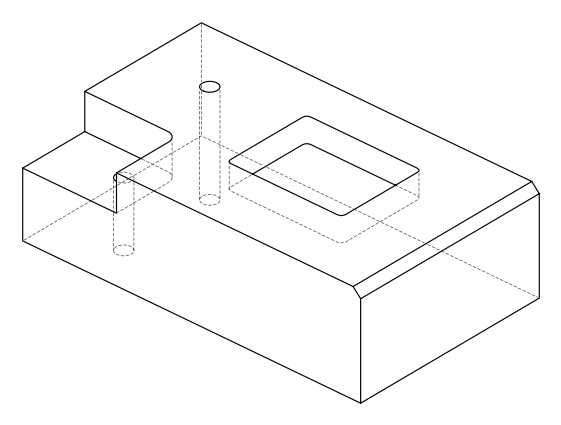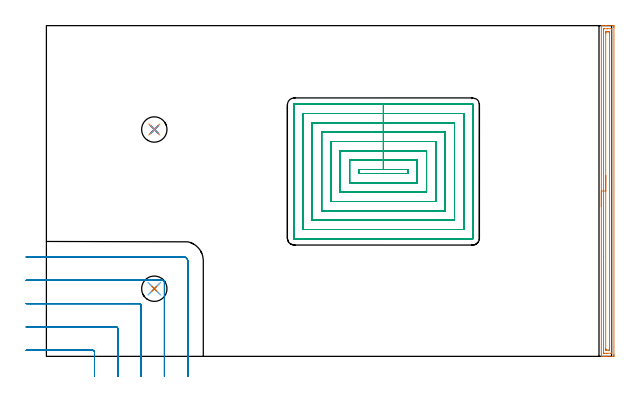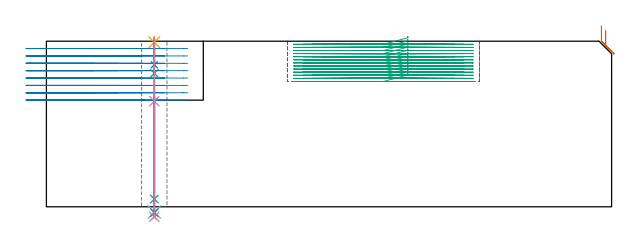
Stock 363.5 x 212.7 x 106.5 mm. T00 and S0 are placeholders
(PLAN: 10 operations, 8 tool changes, 69.1 min)
(1 AREA_MILL | FG_CHAMFER_SURFACE | UGT0205_001 | 5.33 min | 6980 mm3)
(2 MILL_CORNER_NOTCH_RECTANGULAR | CORNER_NOTCH_RECTANGULAR | UGT0201_094 | Follow Part, ap 5, ae 75% | 10.7 min | 281343 mm3)
(3 MILL_RECTANGULAR_POCKET | POCKET_RECTANGULAR_STRAIGHT | NXT0201_009 | Follow Part, ap 2, ae 75% | 51.29 min | 302210 mm3)
(4 SPOT_DRILL | STEP1HOLE | NXT0321_9005460120000 | 0.04 min | 15 mm3)
(5 SPOT_DRILL_1 | STEP1HOLE_1 | NXT0321_9005460120000 | 0.03 min | 23 mm3)
(6 DRILL_THROUGH_HOLE_INTO_CENTER | STEP1HOLE | NXT0301_072 | 0.3 min | 5437 mm3)
(7 DRILL_TO_ENLARGE_THROUGH_HOLE | STEP1HOLE | UGT0301_287 | 0.32 min | 8866 mm3)
(8 DRILL_BLIND_HOLE_INTO_CENTER | STEP1HOLE_1 | NXT0301_072 | 0.07 min | 1069 mm3)
(9 GUN_DRILL_THROUGH_HOLE | STEP1HOLE_1 | UGT0307_007 | 0.54 min | 7231 mm3)
(10 DRILL_TO_ENLARGE_THROUGH_HOLE_1 | STEP1HOLE_1 | UGT0301_287 | 0.46 min | 13857 mm3)
(TOOL UGT0205_001 | Chamfer Mill 20 x 3 x 45 deg. | D20 FL50 Z2)
(TOOL UGT0201_094 | End mill 20 mm | D20 FL38 Z4)
(TOOL NXT0201_009 | ENDMILL 8mm [2P460-0800-NA 1630] | D8 FL26 Z6)
(TOOL NXT0321_9005460120000 | NC Spot Drill, 142deg, 12mm, Carbide, Uncoated | D12 PA142 FL30 Z2)
(TOOL NXT0301_072 | Carbide Drill 10.1mm [860.1-1010-051A1-MM 2214] | D10.1 PA140 FL71 Z2)
(TOOL UGT0301_287 | Twist Drill 16.3 mm | D16.3 PA118 FL125 Z2)
(TOOL UGT0307_007 | Gun Drill 10 mm | D10 PA130 FL24 Z1)
(OP 1 AREA_MILL)
G17 G21 G94 G90
T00 M6
G54
G17 G0 G90 X356.9 Y96.35 S1061 M3
G43 Z116.5 H0
G94 G1 Y96.388 Z115.628 F250.
Y96.502 Z114.764
Y96.691 Z113.912
Y96.953 Z113.08
Y97.287 Z112.274
Y97.69 Z111.5
Y98.158 Z110.764
Y98.69 Z110.072
Y99.279 Z109.429
Y99.922 Z108.84
Y100.614 Z108.308
Y101.35 Z107.84
Y102.124 Z107.437
Y102.93 Z107.103
Y103.762 Z106.841
Y104.614 Z106.652
Y105.478 Z106.538
Y106.35 Z106.5
Y212.542
X356.903 Y212.69 Z106.488
X356.922 Y212.693 Z106.469
X357.26 Y212.7 Z106.139
X357.666 Z105.733
X358.294 Z105.101
X359.493 Z103.904
X360.064 Z103.329
X364.206 Z99.191
X364.492 Y212.697 Z98.905
X364.991 Y212.692 Z98.406
X364.994 Y212.602 Z98.403
X364.999 Y212.096 Z98.401
X365. Y211.584 Z98.4
Y0.985
X364.999 Y0.604 Z98.401
X364.994 Y0.098 Z98.403
X364.992 Y0.008 Z98.406
X364.492 Y0. Z98.905
X360.064 Z103.329
X359.493 Z103.904
X359.179 Z104.217
X358.607 Z104.789
X358.294 Z105.101
X357.26 Z106.14
X356.922 Y0.007 Z106.469
X356.903 Y0.01 Z106.488
X356.9 Y0.158 Z106.5
Y106.35
X358.314 Z105.086
Y210.311
X358.316 Y210.529 Z105.084
X358.318 Y210.637 Z105.082
X358.321 Y210.683 Z105.079
X358.407 Y210.69 Z104.993
X358.795 Y210.698 Z104.605
X360.95 Y210.7 Z102.45
X363.221 Z100.179
X363.458 Y210.698 Z99.942
X363.558 Y210.694 Z99.842
X363.574 Y210.691 Z99.826
X363.579 Y210.679 Z99.821
X363.582 Y210.632 Z99.818
X363.585 Y210.532 Z99.815
X363.586 Y2.389 Z99.814
X363.584 Y2.171 Z99.816
X363.582 Y2.063 Z99.818
X363.579 Y2.017 Z99.821
X363.493 Y2.01 Z99.907
X363.105 Y2.002 Z100.295
X360.45 Y2. Z102.95
X358.679 Z104.721
X358.442 Y2.002 Z104.958
X358.342 Y2.006 Z105.058
X358.326 Y2.01 Z105.074
X358.321 Y2.021 Z105.079
X358.318 Y2.068 Z105.082
X358.315 Y2.168 Z105.085
X358.314 Y64.107 Z105.086
Y106.35
X359.728 Z103.672
X359.729 Y207.634 Z103.671
X359.73 Y207.971 Z103.67
X359.734 Y208.526 Z103.666
X359.735 Y208.686 Z103.665
X359.896 Y208.696 Z103.504
X360.064 Y208.698 Z103.336
X360.778 Y208.7 Z102.622
X361.663 Z101.737
X361.835 Y208.699 Z101.565
X362.008 Y208.697 Z101.392
X362.122 Y208.693 Z101.278
X362.16 Y208.69 Z101.24
X362.165 Y208.677 Z101.235
X362.167 Y208.639 Z101.233
X362.17 Y208.526 Z101.23
X362.171 Y208.188 Z101.229
X362.172 Y207.634 Z101.228
X362.171 Y5.066 Z101.229
X362.17 Y4.729 Z101.23
X362.166 Y4.174 Z101.234
X362.165 Y4.014 Z101.235
X362.004 Y4.004 Z101.396
X361.835 Y4.002 Z101.565
X361.122 Y4. Z102.278
X360.237 Z103.163
X360.064 Y4.001 Z103.336
X359.892 Y4.003 Z103.508
X359.778 Y4.007 Z103.622
X359.74 Y4.01 Z103.66
X359.735 Y4.023 Z103.665
X359.733 Y4.061 Z103.667
X359.73 Y4.174 Z103.67
X359.729 Y4.512 Z103.671
X359.728 Y5.066 Z103.672
Y106.35
Y107.222 Z103.71
Y108.087 Z103.823
Y108.938 Z104.012
Y109.77 Z104.275
Y110.576 Z104.608
Y111.35 Z105.011
Y112.086 Z105.48
Y112.778 Z106.011
Y113.421 Z106.6
Y114.01 Z107.244
Y114.542 Z107.936
Y115.01 Z108.672
Y115.413 Z109.445
Y115.747 Z110.251
Y116.009 Z111.083
Y116.198 Z111.935
Y116.312 Z112.8
Y116.35 Z113.672
G0 Z116.5
M5
M2
(OP 2 MILL_CORNER_NOTCH_RECTANGULAR)
G17 G21 G94 G90
T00 M6
G54
G17 G0 G90 X30.9 Y-13. S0 M3
G43 Z116.5 H0
Z101.762
G94 G1 Y-10. F250.
Y2.906 F500.
G3 X29.906 Y3.9 R1.
G1 X-10.
X-13. F250.
G0 Z116.5
X45.9 Y-13.
Z101.762
G1 Y-10.
Y17.905 F500.
G3 X44.905 Y18.9 R1.
G1 X-10.
X-13. F250.
G0 Z116.5
X60.9 Y-13.
Z101.762
G1 Y-10.
Y32.905 F500.
G3 X59.905 Y33.9 R1.
G1 X-10.
X-13. F250.
G0 Z116.5
X75.9 Y-13.
Z101.762
G1 Y-10.
Y47.905 F500.
G3 X74.905 Y48.9 R1.
G1 X-10.
X-13. F250.
G0 Z116.5
X90.9 Y-13.
Z101.762
G1 Y-10.
Y61.4 F500.
G3 X88.4 Y63.9 R2.5
G1 X-10.
X-13. F250.
G0 Z116.5
X30.9 Y-13.
Z97.025
G1 Y-10.
Y2.906 F500.
G3 X29.906 Y3.9 R1.
G1 X-10.
X-13. F250.
G0 Z116.5
X45.9 Y-13.
Z97.025
G1 Y-10.
Y17.905 F500.
G3 X44.905 Y18.9 R1.
G1 X-10.
X-13. F250.
G0 Z116.5
X60.9 Y-13.
Z97.025
G1 Y-10.
Y32.905 F500.
G3 X59.905 Y33.9 R1.
G1 X-10.
X-13. F250.
G0 Z116.5
X75.9 Y-13.
Z97.025
G1 Y-10.
Y47.904 F500.
G3 X74.904 Y48.9 R1.
G1 X-10.
X-13. F250.
G0 Z116.5
X90.9 Y-13.
Z97.025
G1 Y-10.
Y61.4 F500.
G3 X88.4 Y63.9 R2.5
G1 X-10.
X-13. F250.
G0 Z116.5
X30.9 Y-13.
Z92.287
G1 Y-10.
Y2.906 F500.
G3 X29.906 Y3.9 R1.
G1 X-10.
X-13. F250.
G0 Z116.5
X45.9 Y-13.
Z92.287
G1 Y-10.
Y17.905 F500.
G3 X44.905 Y18.9 R1.
G1 X-10.
X-13. F250.
G0 Z116.5
X60.9 Y-13.
Z92.287
G1 Y-10.
Y32.905 F500.
G3 X59.905 Y33.9 R1.
G1 X-10.
X-13. F250.
G0 Z116.5
X75.9 Y-13.
Z92.287
G1 Y-10.
Y47.904 F500.
G3 X74.904 Y48.9 R1.
G1 X-10.
X-13. F250.
G0 Z116.5
X90.9 Y-13.
Z92.287
G1 Y-10.
Y61.4 F500.
G3 X88.4 Y63.9 R2.5
G1 X-10.
X-13. F250.
G0 Z116.5
X30.9 Y-13.
Z87.55
G1 Y-10.
Y2.906 F500.
G3 X29.906 Y3.9 R1.
G1 X-10.
X-13. F250.
G0 Z116.5
X45.9 Y-13.
Z87.55
G1 Y-10.
Y17.905 F500.
G3 X44.905 Y18.9 R1.
G1 X-10.
X-13. F250.
G0 Z116.5
X60.9 Y-13.
Z87.55
G1 Y-10.
Y32.905 F500.
G3 X59.905 Y33.9 R1.
G1 X-10.
X-13. F250.
G0 Z116.5
X75.9 Y-13.
Z87.55
G1 Y-10.
Y47.904 F500.
G3 X74.904 Y48.9 R1.
G1 X-10.
X-13. F250.
G0 Z116.5
X90.9 Y-13.
Z87.55
G1 Y-10.
Y61.4 F500.
G3 X88.4 Y63.9 R2.5
G1 X-10.
X-13. F250.
G0 Z116.5
X30.9 Y-13.
Z82.812
G1 Y-10.
Y2.906 F500.
G3 X29.906 Y3.9 R1.
G1 X-10.
X-13. F250.
G0 Z116.5
X45.9 Y-13.
Z82.812
G1 Y-10.
Y17.905 F500.
G3 X44.905 Y18.9 R1.
G1 X-10.
X-13. F250.
G0 Z116.5
X60.9 Y-13.
Z82.812
G1 Y-10.
Y32.905 F500.
G3 X59.905 Y33.9 R1.
G1 X-10.
X-13. F250.
G0 Z116.5
X75.9 Y-13.
Z82.812
G1 Y-10.
Y47.904 F500.
G3 X74.904 Y48.9 R1.
G1 X-10.
X-13. F250.
G0 Z116.5
X90.9 Y-13.
Z82.812
G1 Y-10.
Y61.4 F500.
G3 X88.4 Y63.9 R2.5
G1 X-10.
X-13. F250.
G0 Z116.5
X30.9 Y-13.
Z78.075
G1 Y-10.
Y2.906 F500.
G3 X29.906 Y3.9 R1.
G1 X-10.
X-13. F250.
G0 Z116.5
X45.9 Y-13.
Z78.075
G1 Y-10.
Y17.905 F500.
G3 X44.905 Y18.9 R1.
G1 X-10.
X-13. F250.
G0 Z116.5
X60.9 Y-13.
Z78.075
G1 Y-10.
Y32.905 F500.
G3 X59.905 Y33.9 R1.
G1 X-10.
X-13. F250.
G0 Z116.5
X75.9 Y-13.
Z78.075
G1 Y-10.
Y47.904 F500.
G3 X74.904 Y48.9 R1.
G1 X-10.
X-13. F250.
G0 Z116.5
X90.9 Y-13.
Z78.075
G1 Y-10.
Y61.4 F500.
G3 X88.4 Y63.9 R2.5
G1 X-10.
X-13. F250.
G0 Z116.5
X30.9 Y-13.
Z73.337
G1 Y-10.
Y2.906 F500.
G3 X29.906 Y3.9 R1.
G1 X-10.
X-13. F250.
G0 Z116.5
X45.9 Y-13.
Z73.337
G1 Y-10.
Y17.905 F500.
G3 X44.905 Y18.9 R1.
G1 X-10.
X-13. F250.
G0 Z116.5
X60.9 Y-13.
Z73.337
G1 Y-10.
Y32.905 F500.
G3 X59.905 Y33.9 R1.
G1 X-10.
X-13. F250.
G0 Z116.5
X75.9 Y-13.
Z73.337
G1 Y-10.
Y47.904 F500.
G3 X74.904 Y48.9 R1.
G1 X-10.
X-13. F250.
G0 Z116.5
X90.9 Y-13.
Z73.337
G1 Y-10.
Y61.4 F500.
G3 X88.4 Y63.9 R2.5
G1 X-10.
X-13. F250.
G0 Z116.5
X30.9 Y-13.
Z68.6
G1 Y-10.
Y2.906 F500.
G3 X29.906 Y3.9 R1.
G1 X-10.
X-13. F250.
G0 Z116.5
X45.9 Y-13.
Z68.6
G1 Y-10.
Y17.905 F500.
G3 X44.905 Y18.9 R1.
G1 X-10.
X-13. F250.
G0 Z116.5
X60.9 Y-13.
Z68.6
G1 Y-10.
Y32.905 F500.
G3 X59.905 Y33.9 R1.
G1 X-10.
X-13. F250.
G0 Z116.5
X75.9 Y-13.
Z68.6
G1 Y-10.
Y47.904 F500.
G3 X74.904 Y48.9 R1.
G1 X-10.
X-13. F250.
G0 Z116.5
X90.9 Y-13.
Z68.6
G1 Y-10.
Y61.4 F500.
G3 X88.4 Y63.9 R2.5
G1 X-10.
X-13. F250.
G0 Z116.5
M5
M2
(OP 3 MILL_RECTANGULAR_POCKET)
G17 G21 G94 G90
T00 M6
G54
G17 G0 G90 X232.218 Y117.6 S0 M3
G43 Z116.5 H1
Z109.5
G94 G1 X232.5 Z109.424 F250.
Y120.2 Z108.728
X216.75 Z104.508
X201. F500.
Y117.6
X232.5
Y120.2
X216.75
Y126.2
X195.
Y111.6
X238.5
Y126.2
X216.75
Y132.2
X189.
Y105.6
X244.5
Y132.2
X216.75
Y138.2
X183.
Y99.6
X250.5
Y138.2
X216.75
Y144.2
X177.
Y93.6
X256.5
Y144.2
X216.75
Y150.2
X171.
Y87.6
X262.5
Y150.2
X216.75
Y156.2
X165.
Y81.6
X268.5
Y156.2
X216.75
Y162.2
X159.4
G3 X159. Y161.8 R0.4
G1 Y76.
G3 X159.4 Y75.6 R0.4
G1 X274.1
G3 X274.5 Y76. R0.4
G1 Y161.8
G3 X274.1 Y162.2 R0.4
G1 X216.75
X215.75
G0 X232.218 Y117.6 Z107.508
G1 X232.5 Z107.432 F250.
Y120.2 Z106.736
X216.75 Z102.515
X201. F500.
Y117.6
X232.5
Y120.2
X216.75
Y126.2
X195.
Y111.6
X238.5
Y126.2
X216.75
Y132.2
X189.
Y105.6
X244.5
Y132.2
X216.75
Y138.2
X183.
Y99.6
X250.5
Y138.2
X216.75
Y144.2
X177.
Y93.6
X256.5
Y144.2
X216.75
Y150.2
X171.
Y87.6
X262.5
Y150.2
X216.75
Y156.2
X165.
Y81.6
X268.5
Y156.2
X216.75
Y162.2
X159.4
G3 X159. Y161.8 R0.4
G1 Y76.
G3 X159.4 Y75.6 R0.4
G1 X274.1
G3 X274.5 Y76. R0.4
G1 Y161.8
G3 X274.1 Y162.2 R0.4
G1 X216.75
X215.75
G0 X232.218 Y117.6 Z105.515
G1 X232.5 Z105.44 F250.
Y120.2 Z104.743
X216.75 Z100.523
X201. F500.
Y117.6
X232.5
Y120.2
X216.75
Y126.2
X195.
Y111.6
X238.5
Y126.2
X216.75
Y132.2
X189.
Y105.6
X244.5
Y132.2
X216.75
Y138.2
X183.
Y99.6
X250.5
Y138.2
X216.75
Y144.2
X177.
Y93.6
X256.5
Y144.2
X216.75
Y150.2
X171.
Y87.6
X262.5
Y150.2
X216.75
Y156.2
X165.
Y81.6
X268.5
Y156.2
X216.75
Y162.2
X159.4
G3 X159. Y161.8 R0.4
G1 Y76.
G3 X159.4 Y75.6 R0.4
G1 X274.1
G3 X274.5 Y76. R0.4
G1 Y161.8
G3 X274.1 Y162.2 R0.4
G1 X216.75
X215.75
G0 X232.218 Y117.6 Z103.523
G1 X232.5 Z103.448 F250.
Y120.2 Z102.751
X216.75 Z98.531
X201. F500.
Y117.6
X232.5
Y120.2
X216.75
Y126.2
X195.
Y111.6
X238.5
Y126.2
X216.75
Y132.2
X189.
Y105.6
X244.5
Y132.2
X216.75
Y138.2
X183.
Y99.6
X250.5
Y138.2
X216.75
Y144.2
X177.
Y93.6
X256.5
Y144.2
X216.75
Y150.2
X171.
Y87.6
X262.5
Y150.2
X216.75
Y156.2
X165.
Y81.6
X268.5
Y156.2
X216.75
Y162.2
X159.4
G3 X159. Y161.8 R0.4
G1 Y76.
G3 X159.4 Y75.6 R0.4
G1 X274.1
G3 X274.5 Y76. R0.4
G1 Y161.8
G3 X274.1 Y162.2 R0.4
G1 X216.75
X215.75
G0 X232.218 Y117.6 Z101.531
G1 X232.5 Z101.455 F250.
Y120.2 Z100.759
X216.75 Z96.538
X201. F500.
Y117.6
X232.5
Y120.2
X216.75
Y126.2
X195.
Y111.6
X238.5
Y126.2
X216.75
Y132.2
X189.
Y105.6
X244.5
Y132.2
X216.75
Y138.2
X183.
Y99.6
X250.5
Y138.2
X216.75
Y144.2
X177.
Y93.6
X256.5
Y144.2
X216.75
Y150.2
X171.
Y87.6
X262.5
Y150.2
X216.75
Y156.2
X165.
Y81.6
X268.5
Y156.2
X216.75
Y162.2
X159.4
G3 X159. Y161.8 R0.4
G1 Y76.
G3 X159.4 Y75.6 R0.4
G1 X274.1
G3 X274.5 Y76. R0.4
G1 Y161.8
G3 X274.1 Y162.2 R0.4
G1 X216.75
X215.75
G0 X232.218 Y117.6 Z99.538
G1 X232.5 Z99.463 F250.
Y120.2 Z98.766
X216.75 Z94.546
X201. F500.
Y117.6
X232.5
Y120.2
X216.75
Y126.2
X195.
Y111.6
X238.5
Y126.2
X216.75
Y132.2
X189.
Y105.6
X244.5
Y132.2
X216.75
Y138.2
X183.
Y99.6
X250.5
Y138.2
X216.75
Y144.2
X177.
Y93.6
X256.5
Y144.2
X216.75
Y150.2
X171.
Y87.6
X262.5
Y150.2
X216.75
Y156.2
X165.
Y81.6
X268.5
Y156.2
X216.75
Y162.2
X159.4
G3 X159. Y161.8 R0.4
G1 Y76.
G3 X159.4 Y75.6 R0.4
G1 X274.1
G3 X274.5 Y76. R0.4
G1 Y161.8
G3 X274.1 Y162.2 R0.4
G1 X216.75
X215.75
G0 X232.218 Y117.6 Z97.546
G1 X232.5 Z97.471 F250.
Y120.2 Z96.774
X216.75 Z92.554
X201. F500.
Y117.6
X232.5
Y120.2
X216.75
Y126.2
X195.
Y111.6
X238.5
Y126.2
X216.75
Y132.2
X189.
Y105.6
X244.5
Y132.2
X216.75
Y138.2
X183.
Y99.6
X250.5
Y138.2
X216.75
Y144.2
X177.
Y93.6
X256.5
Y144.2
X216.75
Y150.2
X171.
Y87.6
X262.5
Y150.2
X216.75
Y156.2
X165.
Y81.6
X268.5
Y156.2
X216.75
Y162.2
X159.4
G3 X159. Y161.8 R0.4
G1 Y76.
G3 X159.4 Y75.6 R0.4
G1 X274.1
G3 X274.5 Y76. R0.4
G1 Y161.8
G3 X274.1 Y162.2 R0.4
G1 X216.75
X215.75
G0 X232.218 Y117.6 Z95.554
G1 X232.5 Z95.478 F250.
Y120.2 Z94.782
X216.75 Z90.562
X201. F500.
Y117.6
X232.5
Y120.2
X216.75
Y126.2
X195.
Y111.6
X238.5
Y126.2
X216.75
Y132.2
X189.
Y105.6
X244.5
Y132.2
X216.75
Y138.2
X183.
Y99.6
X250.5
Y138.2
X216.75
Y144.2
X177.
Y93.6
X256.5
Y144.2
X216.75
Y150.2
X171.
Y87.6
X262.5
Y150.2
X216.75
Y156.2
X165.
Y81.6
X268.5
Y156.2
X216.75
Y162.2
X159.4
G3 X159. Y161.8 R0.4
G1 Y76.
G3 X159.4 Y75.6 R0.4
G1 X274.1
G3 X274.5 Y76. R0.4
G1 Y161.8
G3 X274.1 Y162.2 R0.4
G1 X216.75
X215.75
G0 X232.218 Y117.6 Z93.562
G1 X232.5 Z93.486 F250.
Y120.2 Z92.789
X216.75 Z88.569
X201. F500.
Y117.6
X232.5
Y120.2
X216.75
Y126.2
X195.
Y111.6
X238.5
Y126.2
X216.75
Y132.2
X189.
Y105.6
X244.5
Y132.2
X216.75
Y138.2
X183.
Y99.6
X250.5
Y138.2
X216.75
Y144.2
X177.
Y93.6
X256.5
Y144.2
X216.75
Y150.2
X171.
Y87.6
X262.5
Y150.2
X216.75
Y156.2
X165.
Y81.6
X268.5
Y156.2
X216.75
Y162.2
X159.4
G3 X159. Y161.8 R0.4
G1 Y76.
G3 X159.4 Y75.6 R0.4
G1 X274.1
G3 X274.5 Y76. R0.4
G1 Y161.8
G3 X274.1 Y162.2 R0.4
G1 X216.75
X215.75
G0 X232.218 Y117.6 Z91.569
G1 X232.5 Z91.494 F250.
Y120.2 Z90.797
X216.75 Z86.577
X201. F500.
Y117.6
X232.5
Y120.2
X216.75
Y126.2
X195.
Y111.6
X238.5
Y126.2
X216.75
Y132.2
X189.
Y105.6
X244.5
Y132.2
X216.75
Y138.2
X183.
Y99.6
X250.5
Y138.2
X216.75
Y144.2
X177.
Y93.6
X256.5
Y144.2
X216.75
Y150.2
X171.
Y87.6
X262.5
Y150.2
X216.75
Y156.2
X165.
Y81.6
X268.5
Y156.2
X216.75
Y162.2
X159.4
G3 X159. Y161.8 R0.4
G1 Y76.
G3 X159.4 Y75.6 R0.4
G1 X274.1
G3 X274.5 Y76. R0.4
G1 Y161.8
G3 X274.1 Y162.2 R0.4
G1 X216.75
X215.75
G0 X232.218 Y117.6 Z89.577
G1 X232.5 Z89.501 F250.
Y120.2 Z88.805
X216.75 Z84.585
X201. F500.
Y117.6
X232.5
Y120.2
X216.75
Y126.2
X195.
Y111.6
X238.5
Y126.2
X216.75
Y132.2
X189.
Y105.6
X244.5
Y132.2
X216.75
Y138.2
X183.
Y99.6
X250.5
Y138.2
X216.75
Y144.2
X177.
Y93.6
X256.5
Y144.2
X216.75
Y150.2
X171.
Y87.6
X262.5
Y150.2
X216.75
Y156.2
X165.
Y81.6
X268.5
Y156.2
X216.75
Y162.2
X159.4
G3 X159. Y161.8 R0.4
G1 Y76.
G3 X159.4 Y75.6 R0.4
G1 X274.1
G3 X274.5 Y76. R0.4
G1 Y161.8
G3 X274.1 Y162.2 R0.4
G1 X216.75
X215.75
G0 X232.218 Y117.6 Z87.585
G1 X232.5 Z87.509 F250.
Y120.2 Z86.813
X216.75 Z82.592
X201. F500.
Y117.6
X232.5
Y120.2
X216.75
Y126.2
X195.
Y111.6
X238.5
Y126.2
X216.75
Y132.2
X189.
Y105.6
X244.5
Y132.2
X216.75
Y138.2
X183.
Y99.6
X250.5
Y138.2
X216.75
Y144.2
X177.
Y93.6
X256.5
Y144.2
X216.75
Y150.2
X171.
Y87.6
X262.5
Y150.2
X216.75
Y156.2
X165.
Y81.6
X268.5
Y156.2
X216.75
Y162.2
X159.4
G3 X159. Y161.8 R0.4
G1 Y76.
G3 X159.4 Y75.6 R0.4
G1 X274.1
G3 X274.5 Y76. R0.4
G1 Y161.8
G3 X274.1 Y162.2 R0.4
G1 X216.75
X215.75
G0 X232.218 Y117.6 Z85.592
G1 X232.5 Z85.517 F250.
Y120.2 Z84.82
X216.75 Z80.6
X201. F500.
Y117.6
X232.5
Y120.2
X216.75
Y126.2
X195.
Y111.6
X238.5
Y126.2
X216.75
Y132.2
X189.
Y105.6
X244.5
Y132.2
X216.75
Y138.2
X183.
Y99.6
X250.5
Y138.2
X216.75
Y144.2
X177.
Y93.6
X256.5
Y144.2
X216.75
Y150.2
X171.
Y87.6
X262.5
Y150.2
X216.75
Y156.2
X165.
Y81.6
X268.5
Y156.2
X216.75
Y162.2
X159.4
G3 X159. Y161.8 R0.4
G1 Y76.
G3 X159.4 Y75.6 R0.4
G1 X274.1
G3 X274.5 Y76. R0.4
G1 Y161.8
G3 X274.1 Y162.2 R0.4
G1 X216.75
X215.75
G0 Z116.5
M5
M2
(OP 4 SPOT_DRILL)
G17 G21 G94 G90
T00 M6
G54
G17 G0 G90 X69.4 Y43.5 S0 M3
G43 Z116.5 H0
G94 G81 G98 Z67.898 F250. R71.6
G80
M5
M2
(OP 5 SPOT_DRILL_1)
G17 G21 G94 G90
T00 M6
G54
G17 G0 G90 X69.4 Y145.9 S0 M3
G43 Z116.5 H0
G94 G81 G98 Z105.798 F250. R109.5
G80
M5
M2
(OP 6 DRILL_THROUGH_HOLE_INTO_CENTER)
G17 G21 G94 G90
T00 M6
G54
G17 G0 G90 X69.4 Y43.5 S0 M3
G43 Z116.5 H1
G94 G73 G98 Z-3.338 F250. Q8.992 R70.6
G80
M5
M2
(OP 7 DRILL_TO_ENLARGE_THROUGH_HOLE)
G17 G21 G94 G90
T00 M6
G54
G17 G0 G90 X69.4 Y43.5 S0 M3
G43 Z116.5 H0
G94 G73 G98 Z-6.397 F250. Q14.999 R70.6
G80
M5
M2
(OP 8 DRILL_BLIND_HOLE_INTO_CENTER)
G17 G21 G94 G90
T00 M6
G54
G17 G0 G90 X69.4 Y145.9 S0 M3
G43 Z116.5 H1
G94 G81 G98 Z91.35 F250. R108.5
G80
M5
M2
(OP 9 GUN_DRILL_THROUGH_HOLE)
G17 G21 G94 G90
T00 M6
G54
G17 G0 G90 X69.4 Y145.9 M8
G43 Z116.5 H0
Z103.561
S716 M3
G94 G1 Z85.838 F125. M26
G4 X.084
Z5. F250.
G4 X.084
Z-3.832 F125.
G4 X.084
M5
M9
G0 Z103.561
Z116.5
M2
(OP 10 DRILL_TO_ENLARGE_THROUGH_HOLE_1)
G17 G21 G94 G90
T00 M6
G54
G17 G0 G90 X69.4 Y145.9 S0 M3
G43 Z116.5 H0
G94 G73 G98 Z-6.397 F250. Q16.128 R108.5
G80
M5
M2
